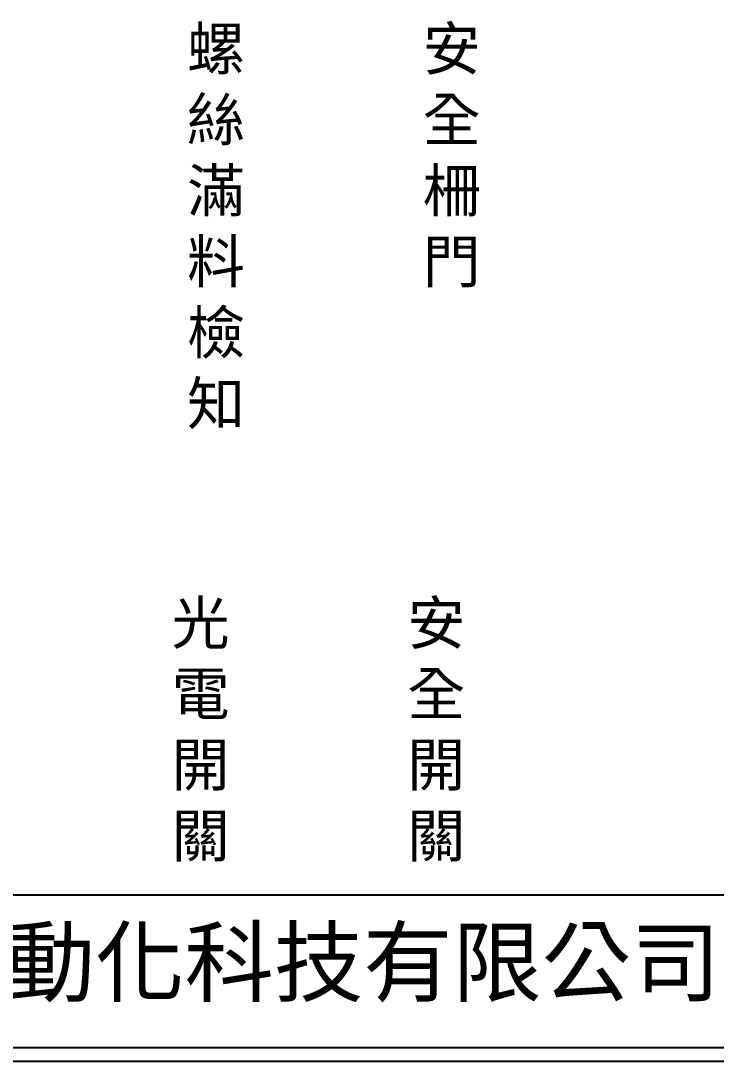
# Model space of a CAD drawing. Extents: x 275 to 562, y 265 to 469.
# Drawn here: x 339.4 to 403.1, y 264.9 to 360.3 of the extents above; entities that cross this region are included whole.
import ezdxf

# ---------------------------------------------------------------- set-up
doc = ezdxf.new("R2010")
doc.units = 0
doc.layers.add('圖框層', color=7, linetype='CONTINUOUS')
doc.layers.add('標尺寸層', color=3, linetype='CONTINUOUS')
doc.styles.add('CNS', font='romanc.shx', dxfattribs={"bigfont": 'chineset.shx'})
doc.styles.add('STSL', font='KAIU.TTF')

msp = doc.modelspace()

# ---------------------------------------------------------------- linework, layer by layer
at = {"layer": '圖框層', "color": 7}
for p, q in [((276.148, 280.195), (560.648, 280.195)), ((276.148, 266.195), (560.648, 266.195)), ((274.898, 264.945), (561.898, 264.945))]:
    msp.add_line(p, q, dxfattribs=at)

# ---------------------------------------------------------------- texts
at = {"layer": '圖框層', "color": 4, "style": 'STSL'}
msp.add_text('泓陞自動化科技有限公司', height=6, dxfattribs=at).set_placement((313.501, 271.022))
at = {"layer": '標尺寸層', "color": 7, "char_height": 3.9, "width": 4.96081, "style": 'CNS'}
for s, insert, attachment_point in [('{\\fDFKai-SB|b0|i0|c136|p65;螺絲滿料檢知}', (354.633, 359.678), 1), ('{\\fDFKai-SB|b0|i0|c136|p65;安全柵門}', (376.232, 359.678), 1), ('{\\fDFKai-SB|b0|i0|c136|p65;光電開關}', (355.887, 295.139), 5), ('{\\fDFKai-SB|b0|i0|c136|p65;安全開關}', (377.486, 295.139), 5)]:
    msp.add_mtext(s, dxfattribs=dict(at, insert=insert, attachment_point=attachment_point))

doc.saveas('drawing.dxf')
